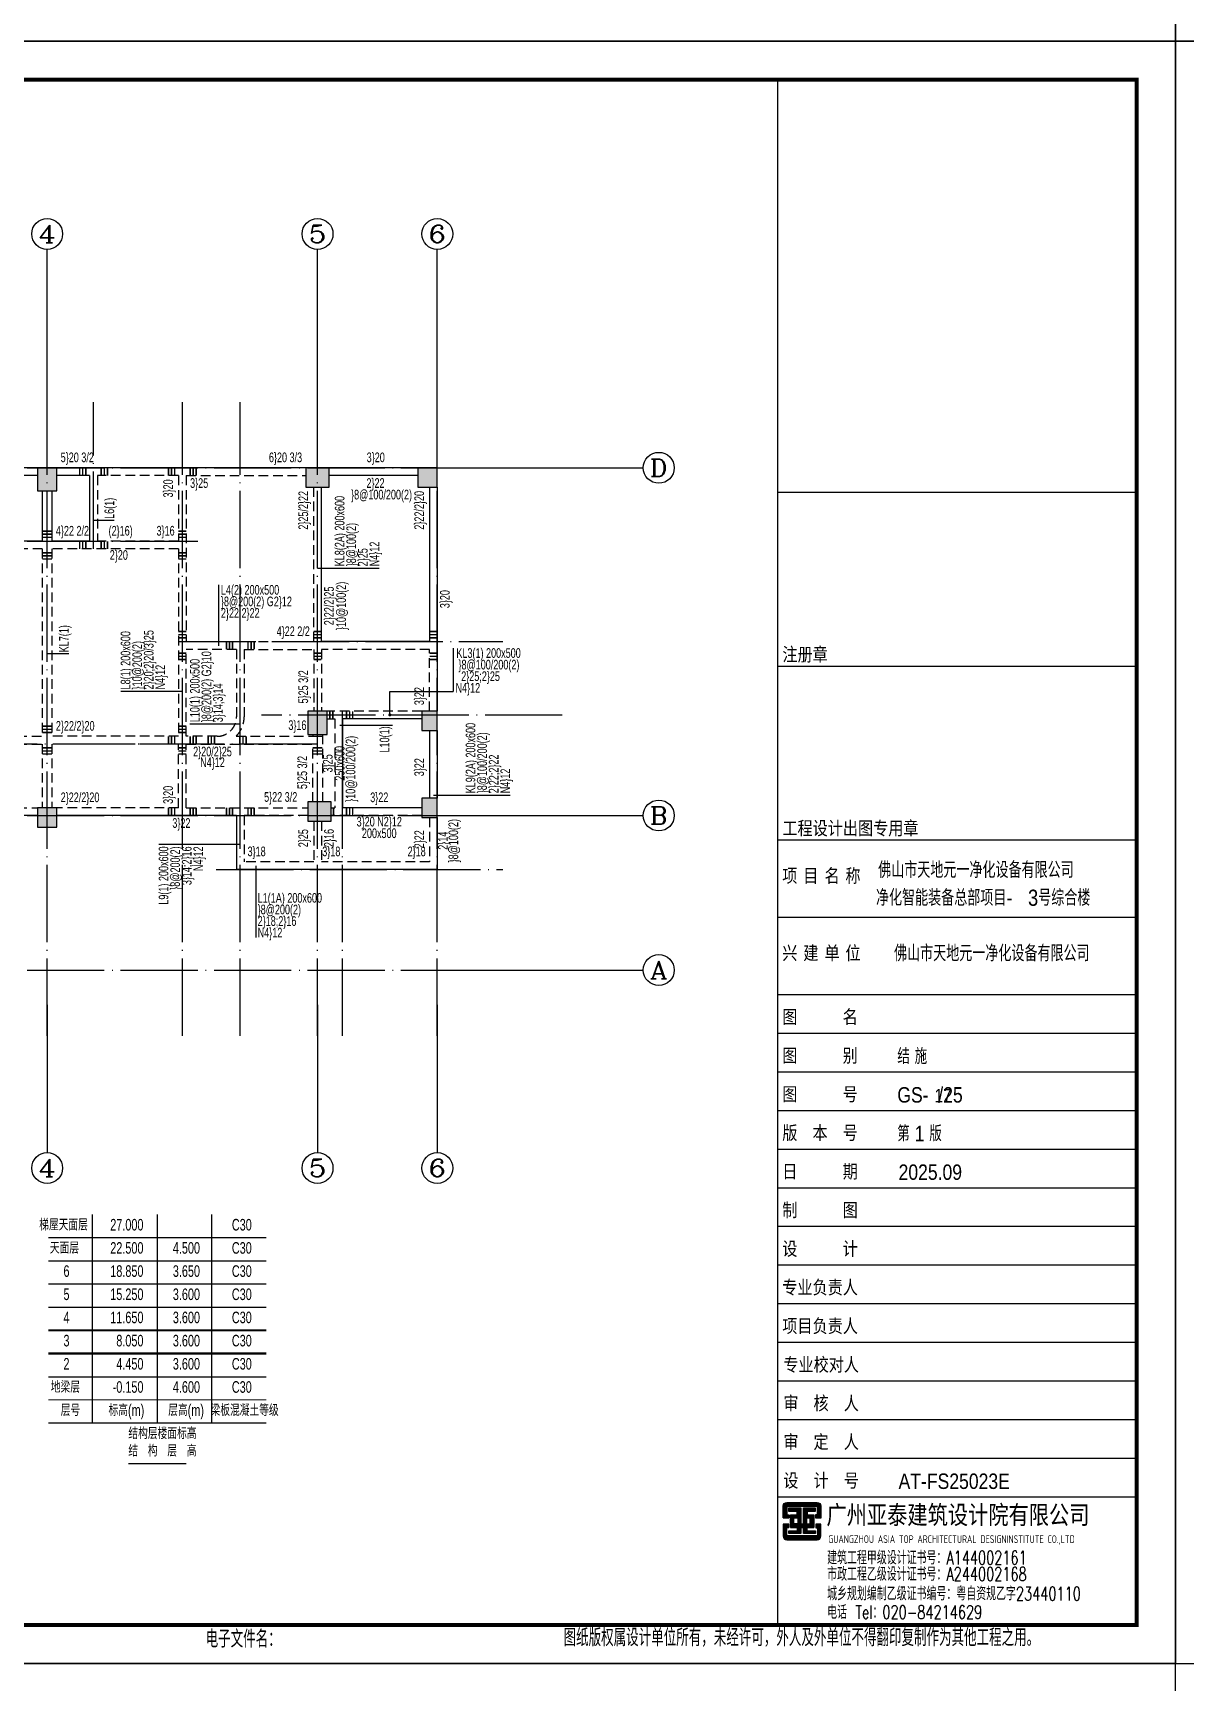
# Model space of a CAD drawing. Extents: x 299218 to 746073, y -331171 to -40619.
# Drawn here: x 627298 to 657123, y -167094 to -124412 of the extents above; entities that cross this region are included whole.
import ezdxf
from ezdxf.enums import TextEntityAlignment as Align

# ---------------------------------------------------------------- set-up
doc = ezdxf.new("R2010")
doc.units = 0
doc.header["$LTSCALE"] = 1000
doc.header["$MEASUREMENT"] = 0
doc.linetypes.add('DASHED', pattern=[0.375, 0.25, -0.125])
doc.linetypes.add('DOTE', pattern=[2.42, 2, -0.2, 0.02, -0.2])
for name, color, linetype in [('13', 4, 'Continuous'), ('14', 2, 'Continuous'), ('_0', 7, 'Continuous'), ('AXIS', 3, 'Continuous'), ('AXIS_TEXT', 7, 'Continuous'), ('DOTE', 1, 'Continuous'), ('PUB_TITLE', 4, 'Continuous'), ('X向主梁密箍', 7, 'Continuous'), ('X向主梁编号', 6, 'Continuous'), ('X向主梁钢筋', 7, 'Continuous'), ('X向主梁集中标注', 7, 'Continuous'), ('X向次梁密箍', 7, 'Continuous'), ('X向次梁编号', 7, 'Continuous'), ('X向次梁钢筋', 7, 'Continuous'), ('X向次梁集中标注', 7, 'Continuous'), ('Y向主梁密箍', 7, 'Continuous'), ('Y向主梁编号', 6, 'Continuous'), ('Y向主梁钢筋', 2, 'Continuous'), ('Y向主梁集中标注', 2, 'Continuous'), ('Y向次梁密箍', 7, 'Continuous'), ('Y向次梁编号', 7, 'Continuous'), ('Y向次梁钢筋', 7, 'Continuous'), ('Y向次梁集中标注', 7, 'Continuous'), ('柱线', 2, 'Continuous'), ('梁实线', 4, 'Continuous'), ('梁楼面标高', 7, 'Continuous'), ('梁虚线', 4, 'DASHED'), ('节点大样钢筋', 6, 'Continuous')]:
    doc.layers.add(name, color=color, linetype=linetype)
doc.styles.add('_HZTXT', font='gs_txt.shx', dxfattribs={"width": 0.8, "bigfont": 'gs_hztxt.shx'})
doc.styles.add('_TCH_AXIS', font='COMPLEX', dxfattribs={"bigfont": 'GBCBIG'})
doc.styles.add('COMPLEX', font='COMPLEX')
doc.styles.add('GS_Rein', font='GS_TXT.shx', dxfattribs={"width": 0.7, "bigfont": 'GS_HZTXT.shx'})
doc.styles.add('HT', font='')
doc.styles.add('HZTXT', font='txt.shx', dxfattribs={"bigfont": 'hztxt.shx'})
doc.styles.add('hztxt0', font='romans.shx', dxfattribs={"bigfont": 'gbcbig0.shx'})
doc.styles.get("Standard").update_dxf_attribs({"font": 'gbenor.shx', "bigfont": 'gbcbig.shx'})
doc.styles.add('宋体', font='')
doc.styles.get('HT').set_extended_font_data('SimHei')
doc.styles.get('宋体').set_extended_font_data('SimSun')

# ---------------------------------------------------------------- blocks, each defined once
blk = doc.blocks.new('2-3层墙柱模板')
at = {"layer": '柱线', "color": 6}
for points in [[(-1108565, -403245), (-1108165, -403245), (-1108165, -402745), (-1108565, -402745)], [(-1105765, -403245), (-1105265, -403245), (-1105265, -402745), (-1105765, -402745)], [(-1102290, -403345), (-1101640, -403345), (-1101640, -402745), (-1102290, -402745)], [(-1095215, -403345), (-1094715, -403345), (-1094715, -402745), (-1095215, -402745)], [(-1088215, -403345), (-1087715, -403345), (-1087715, -402745), (-1088215, -402745)], [(-1081265, -403245), (-1080665, -403245), (-1080665, -402745), (-1081265, -402745)], [(-1078365, -403245), (-1077865, -403245), (-1077865, -402745), (-1078365, -402745)], [(-1105665, -409345), (-1105265, -409345), (-1105265, -408845), (-1105665, -408845)], [(-1081215, -409645), (-1080715, -409645), (-1080715, -409045), (-1081215, -409045)], [(-1078265, -409545), (-1077865, -409545), (-1077865, -409045), (-1078265, -409045)], [(-1081215, -411895), (-1080615, -411895), (-1080615, -411395), (-1081215, -411395)], [(-1078265, -411795), (-1077865, -411795), (-1077865, -411295), (-1078265, -411295)], [(-1105565, -411945), (-1105165, -411945), (-1105165, -411545), (-1105565, -411530)], [(-1102215, -412045), (-1101715, -412045), (-1101715, -411545), (-1102215, -411545)], [(-1095215, -412045), (-1094715, -412045), (-1094715, -411545), (-1095215, -411545)], [(-1088215, -412045), (-1087715, -412045), (-1087715, -411545), (-1088215, -411545)]]:
    blk.add_lwpolyline(points, close=True, dxfattribs=at)
for points in [[(-1108040, -408845), (-1108540, -408845)], [(-1108440, -409345), (-1108466, -409245), (-1108500, -409116), (-1108540, -408845)], [(-1108040, -408845), (-1108040, -409345), (-1108440, -409345)]]:
    blk.add_lwpolyline(points, dxfattribs=at)
blk = doc.blocks.new('标准层1')
at = {"layer": '梁实线'}
for p, q in [((613313, -135666), (610913, -135666)), ((616788, -135666), (613813, -135666)), ((623863, -135666), (617438, -135666)), ((630863, -135666), (624363, -135666)), ((637813, -135666), (631363, -135666)), ((640713, -135666), (638413, -135666)), ((613313, -135866), (610913, -135866)), ((616788, -135866), (616013, -135866)), ((616013, -135866), (616013, -137566)), ((617438, -135866), (618213, -135866)), ((618213, -135866), (618213, -137566)), ((623863, -135866), (623013, -135866)), ((623013, -135866), (623013, -137566)), ((624363, -135866), (625213, -135866)), ((625213, -135866), (625213, -137566)), ((630863, -135866), (630013, -135866)), ((630013, -135866), (630013, -137566)), ((632213, -135866), (631363, -135866)), ((632213, -135866), (632213, -137566)), ((640713, -135866), (638413, -135866)), ((610513, -141360), (610513, -136166)), ((610713, -136166), (610713, -140066)), ((613488, -136166), (613488, -140066)), ((616988, -136266), (616988, -137566)), ((617238, -136266), (617238, -137566)), ((623988, -136266), (623988, -137566)), ((624238, -136266), (624238, -137566)), ((630988, -136266), (630988, -137566)), ((631238, -136266), (631238, -137566)), ((638213, -140166), (638213, -136166)), ((641013, -136166), (641013, -140166)), ((641213, -136166), (641213, -141966)), ((616013, -137566), (616988, -137566)), ((618213, -137566), (617238, -137566)), ((623013, -137566), (623988, -137566)), ((625213, -137566), (624238, -137566)), ((630988, -137566), (630013, -137566)), ((632213, -137566), (631238, -137566)), ((610713, -140066), (613488, -140066)), ((641013, -140166), (638213, -140166)), ((640813, -142166), (638763, -142166)), ((638763, -142166), (638763, -144466)), ((641013, -142466), (641013, -144216)), ((641213, -142466), (641213, -144216)), ((613913, -144666), (616863, -144666)), ((623863, -144666), (617363, -144666)), ((630863, -144666), (624363, -144666)), ((636013, -144666), (631363, -144666)), ((636013, -144666), (636013, -146066)), ((640813, -144466), (638763, -144466)), ((641213, -144716), (641213, -146066)), ((641213, -146066), (636013, -146066))]:
    blk.add_line(p, q, dxfattribs=at)
for centre, radius, start, end in [((613613, -141360), 3100, 180, 187.5269), ((613813, -141366), 3300, 195.8266, 264.7843)]:
    blk.add_arc(centre, radius, start, end, dxfattribs=at)
at = {"layer": '梁虚线'}
for p, q in [((613813, -135866), (615813, -135866)), ((615813, -135866), (615813, -137566)), ((618413, -135866), (620513, -135866)), ((618413, -135866), (618413, -137566)), ((620513, -135866), (620513, -137566)), ((622813, -135866), (620713, -135866)), ((620713, -135866), (620713, -137566)), ((622813, -135866), (622813, -137566)), ((625413, -135866), (627513, -135866)), ((625413, -135866), (625413, -137566)), ((627513, -135866), (627513, -137566)), ((629813, -135866), (627713, -135866)), ((629313, -135866), (627713, -135866)), ((627713, -135866), (627713, -137566)), ((629813, -135866), (629813, -137566)), ((634513, -135866), (632413, -135866)), ((632413, -135866), (632413, -137566)), ((634513, -135866), (634513, -137566)), ((634713, -135866), (634713, -140166)), ((634713, -135866), (637813, -135866)), ((613738, -136166), (613738, -137566)), ((638013, -140166), (638013, -136166)), ((615813, -137566), (613738, -137566)), ((613738, -137766), (616988, -137766)), ((613738, -141766), (613738, -137766)), ((616988, -137766), (616988, -142616)), ((617238, -137766), (620513, -137766)), ((617238, -137766), (617238, -142616)), ((618413, -137566), (620513, -137566)), ((620513, -137766), (620513, -142616)), ((622813, -137566), (620713, -137566)), ((620713, -137766), (623988, -137766)), ((620713, -137766), (620713, -142616)), ((623988, -137766), (623988, -142616)), ((624238, -137766), (627513, -137766)), ((624238, -137766), (624238, -142616)), ((625413, -137566), (627513, -137566)), ((627513, -137766), (627513, -142616)), ((629813, -137566), (627713, -137566)), ((630988, -137766), (627713, -137766)), ((627713, -137766), (627713, -138566)), ((630988, -137766), (630988, -142616)), ((634513, -137766), (631238, -137766)), ((631238, -137766), (631238, -142616)), ((634513, -137566), (632413, -137566)), ((634513, -137766), (634513, -142616)), ((627713, -142616), (627713, -138766)), ((610713, -140266), (610713, -141374)), ((610713, -140266), (613488, -140266)), ((613488, -140266), (613488, -141766)), ((634713, -140166), (638013, -140166)), ((636013, -140366), (634713, -140366)), ((634713, -142616), (634713, -140366)), ((636013, -140366), (636013, -142116)), ((636213, -140366), (638013, -140366)), ((636213, -140366), (636213, -142116)), ((638013, -140366), (638013, -141966)), ((641013, -140366), (638213, -140366)), ((638213, -140366), (638213, -141966)), ((641013, -141966), (641013, -140366)), ((611038, -142066), (613413, -142066)), ((640813, -141966), (638363, -141966)), ((611038, -142266), (613413, -142266)), ((613513, -144451), (613513, -142266)), ((613713, -142616), (613713, -142266)), ((638363, -142166), (638563, -142166)), ((638563, -142166), (638563, -144466)), ((616988, -142616), (613713, -142616)), ((616988, -142816), (613713, -142816)), ((613713, -144458), (613713, -142816)), ((616988, -144466), (616988, -142816)), ((620513, -142616), (617238, -142616)), ((620513, -142816), (617238, -142816)), ((617238, -144466), (617238, -142816)), ((620513, -144466), (620513, -142816)), ((620713, -142616), (623988, -142616)), ((620713, -142816), (623988, -142816)), ((620713, -144466), (620713, -142816)), ((623988, -144466), (623988, -142816)), ((627513, -142616), (624238, -142616)), ((627513, -142816), (624238, -142816)), ((624238, -144466), (624238, -142816)), ((627513, -144466), (627513, -142816)), ((627713, -142616), (630988, -142616)), ((627713, -142816), (630988, -142816)), ((627713, -144466), (627713, -142816)), ((630988, -142816), (630988, -144466)), ((634513, -142616), (631238, -142616)), ((634513, -142816), (631238, -142816)), ((631238, -142816), (631238, -144466)), ((634513, -144466), (634513, -142816)), ((635513, -142616), (634713, -142616)), ((634713, -142816), (637988, -142816)), ((634713, -144466), (634713, -142816)), ((636003, -142616), (637988, -142616)), ((637988, -142566), (637988, -142616)), ((637988, -144316), (637988, -142816)), ((638238, -142566), (638238, -144316)), ((613913, -144466), (616863, -144466)), ((620513, -144466), (617363, -144466)), ((623863, -144466), (620713, -144466)), ((627513, -144466), (624363, -144466)), ((627713, -144466), (630863, -144466)), ((634513, -144466), (631363, -144466)), ((634713, -144466), (637863, -144466)), ((636213, -144666), (636213, -145866)), ((637863, -144666), (636213, -144666)), ((638463, -144466), (638563, -144466)), ((640813, -144666), (638463, -144666)), ((638013, -144816), (638013, -145866)), ((638213, -144816), (638213, -145866)), ((641013, -144716), (641013, -145866)), ((638013, -145866), (636213, -145866)), ((641013, -145866), (638213, -145866))]:
    blk.add_line(p, q, dxfattribs=at)
for centre, radius, start, end in [((613813, -141366), 3100, 180, 187.4137), ((635513, -142116), 500, 270, 0), ((635513, -142116), 700, 314.4153, 0), ((613813, -141366), 3100, 196.8773, 264.4467)]:
    blk.add_arc(centre, radius, start, end, dxfattribs=at)
blk = doc.blocks.new('梁板层高表')
at = {"layer": '梁楼面标高'}
for p, q in [((-1049101, -612643), (-1049101, -607243)), ((-1047421, -612643), (-1047421, -607243)), ((-1046011, -612643), (-1046011, -607243)), ((-1050241, -607843), (-1044601, -607843)), ((-1050241, -608443), (-1044601, -608443)), ((-1050241, -609043), (-1044601, -609043)), ((-1050241, -609643), (-1044601, -609643)), ((-1050241, -610243), (-1044601, -610243)), ((-1050241, -610843), (-1044601, -610843)), ((-1050241, -611443), (-1044601, -611443))]:
    blk.add_line(p, q, dxfattribs=at)
at = {"layer": '梁楼面标高', "const_width": 30}
for points in [[(-1050241, -612043), (-1044601, -612043)], [(-1050241, -612643), (-1044601, -612643)], [(-1048171, -613693), (-1046671, -613693)]]:
    blk.add_lwpolyline(points, dxfattribs=at)
at = {"layer": '梁楼面标高', "style": 'GS_Rein', "width": 0.7}
for s, p in [('梯屋天面层', (-1049219, -607749)), ('27.000', (-1047781, -607749)), ('C30', (-1044977, -607749)), ('天面层', (-1049448, -608349)), ('22.500', (-1047781, -608349)), ('4.500', (-1046317, -608349)), ('C30', (-1044977, -608349)), ('6', (-1049695, -608949)), ('18.850', (-1047781, -608949)), ('3.650', (-1046317, -608949)), ('C30', (-1044977, -608949)), ('5', (-1049695, -609549)), ('15.250', (-1047781, -609549)), ('3.600', (-1046317, -609549)), ('C30', (-1044977, -609549)), ('4', (-1049695, -610149)), ('11.650', (-1047781, -610149)), ('3.600', (-1046317, -610149)), ('C30', (-1044977, -610149)), ('3', (-1049695, -610749)), ('8.050', (-1047781, -610749)), ('3.600', (-1046317, -610749)), ('C30', (-1044977, -610749)), ('2', (-1049695, -611349)), ('4.450', (-1047781, -611349)), ('3.600', (-1046317, -611349)), ('C30', (-1044977, -611349)), ('地梁层', (-1049424, -611949)), ('-0.150', (-1047781, -611949)), ('4.600', (-1046317, -611949)), ('C30', (-1044977, -611949))]:
    blk.add_text(s, height=300, dxfattribs=at).set_placement(p, align=Align.BOTTOM_RIGHT)
for s, p in [('层号', (-1049671, -612549)), (' 标高(m)', (-1048261, -612549)), (' 层高(m)', (-1046716, -612549)), (' 梁板混凝土等级', (-1045201, -612549))]:
    blk.add_text(s, height=300, dxfattribs=at).set_placement(p, align=Align.BOTTOM_CENTER)
for s, p in [('结构层楼面标高', (-1048171, -613149)), ('结\u3000构\u3000层\u3000高', (-1048171, -613599))]:
    blk.add_text(s, height=300, dxfattribs=at).set_placement(p, align=Align.BOTTOM_LEFT)
blk = doc.blocks.new('_AXISO')
blk.add_circle((0, 0), 0.5)
at = {"layer": 'AXIS_TEXT', "style": 'COMPLEX', "width": 1.041667}
blk.add_attdef('A', text='', height=0.56, dxfattribs=at).set_placement((-0.25, -0.28), (0.25, -0.28), align=Align.FIT)
blk = doc.blocks.new('zw-05')
at = {"layer": 'AXIS'}
for p, q in [((610513, -134766), (610513, -130013)), ((617113, -134766), (617113, -130013)), ((624113, -134766), (624113, -130013)), ((631113, -134766), (631113, -130013)), ((638113, -134766), (638113, -130013)), ((641213, -134766), (641213, -130013)), ((609613, -135666), (605788, -135666)), ((642113, -135666), (646547, -135666)), ((609613, -144666), (605788, -144666)), ((642113, -144666), (646547, -144666)), ((609613, -148666), (605788, -148666)), ((642113, -148666), (646547, -148666)), ((610513, -149566), (610513, -153391)), ((617113, -149566), (617113, -153391)), ((624113, -149566), (624113, -153391)), ((631113, -149566), (631113, -153391)), ((638113, -149566), (638113, -153391)), ((641213, -149566), (641213, -153391))]:
    blk.add_line(p, q, dxfattribs=at)
at = {"layer": 'DOTE', "linetype": 'DOTE'}
for p, q in [((610513, -150366), (610513, -133966)), ((613613, -145206), (613613, -133966)), ((615913, -137766), (615913, -133966)), ((617113, -150366), (617113, -133966)), ((618313, -137766), (618313, -133966)), ((620613, -150366), (620613, -133966)), ((622913, -137766), (622913, -133966)), ((624113, -150366), (624113, -133966)), ((625313, -137766), (625313, -133966)), ((627613, -150366), (627613, -133966)), ((629913, -137766), (629913, -133966)), ((631113, -150366), (631113, -133966)), ((632313, -137766), (632313, -133966)), ((634613, -150366), (634613, -133966)), ((636113, -150366), (636113, -133966)), ((638113, -150366), (638113, -133966)), ((641213, -150366), (641213, -133966)), ((608813, -135666), (642913, -135666)), ((608813, -137566), (635091, -137566)), ((608813, -140066), (613738, -140066)), ((634513, -140166), (642913, -140166)), ((644449, -142066), (636662, -142066)), ((638763, -150366), (638763, -141966)), ((615811, -142166), (608024, -142166)), ((638113, -142816), (608813, -142816)), ((608813, -144666), (642913, -144666)), ((635490, -146066), (642913, -146066)), ((608813, -148666), (642913, -148666))]:
    blk.add_line(p, q, dxfattribs=at)
at = {"layer": 'AXIS'}
ref = blk.add_blockref('_AXISO', (610513, -129613), dxfattribs=dict(at, xscale=800, yscale=800, zscale=800))
ref.add_attrib('A', '1', dxfattribs={"layer": 'AXIS_TEXT', "height": 453, "style": '_TCH_AXIS', "width": 2.333333}).set_placement((610287, -129839), (610740, -129839), align=Align.FIT)
ref = blk.add_blockref('_AXISO', (617113, -129613), dxfattribs=dict(at, xscale=800, yscale=800, zscale=800))
ref.add_attrib('A', '2', dxfattribs={"layer": 'AXIS_TEXT', "height": 453, "style": '_TCH_AXIS', "width": 1.5}).set_placement((616887, -129839), (617340, -129839), align=Align.FIT)
ref = blk.add_blockref('_AXISO', (624113, -129613), dxfattribs=dict(at, xscale=800, yscale=800, zscale=800))
ref.add_attrib('A', '3', dxfattribs={"layer": 'AXIS_TEXT', "height": 453, "style": '_TCH_AXIS', "width": 1.5}).set_placement((623887, -129839), (624340, -129839), align=Align.FIT)
ref = blk.add_blockref('_AXISO', (631113, -129613), dxfattribs=dict(at, xscale=800, yscale=800, zscale=800))
ref.add_attrib('A', '4', dxfattribs={"layer": 'AXIS_TEXT', "height": 453, "style": '_TCH_AXIS', "width": 1.3125}).set_placement((630887, -129839), (631340, -129839), align=Align.FIT)
ref = blk.add_blockref('_AXISO', (638113, -129613), dxfattribs=dict(at, xscale=800, yscale=800, zscale=800))
ref.add_attrib('A', '5', dxfattribs={"layer": 'AXIS_TEXT', "height": 453, "style": '_TCH_AXIS', "width": 1.5}).set_placement((637887, -129839), (638340, -129839), align=Align.FIT)
ref = blk.add_blockref('_AXISO', (641213, -129613), dxfattribs=dict(at, xscale=800, yscale=800, zscale=800))
ref.add_attrib('A', '6', dxfattribs={"layer": 'AXIS_TEXT', "height": 453, "style": '_TCH_AXIS', "width": 1.5}).set_placement((640987, -129839), (641440, -129839), align=Align.FIT)
ref = blk.add_blockref('_AXISO', (605388, -135666), dxfattribs=dict(at, xscale=800, yscale=800, zscale=800))
ref.add_attrib('A', 'D', dxfattribs={"layer": 'AXIS_TEXT', "height": 453, "style": '_TCH_AXIS', "width": 1.235294}).set_placement((605162, -135892), (605615, -135892), align=Align.FIT)
ref = blk.add_blockref('_AXISO', (646947, -135666), dxfattribs=dict(at, xscale=800, yscale=800, zscale=800))
ref.add_attrib('A', 'D', dxfattribs={"layer": 'AXIS_TEXT', "height": 453, "style": '_TCH_AXIS', "width": 1.235294}).set_placement((646720, -135892), (647173, -135892), align=Align.FIT)
ref = blk.add_blockref('_AXISO', (605388, -144666), dxfattribs=dict(at, xscale=800, yscale=800, zscale=800))
ref.add_attrib('A', 'B', dxfattribs={"layer": 'AXIS_TEXT', "height": 453, "style": '_TCH_AXIS', "width": 1.235294}).set_placement((605162, -144892), (605615, -144892), align=Align.FIT)
ref = blk.add_blockref('_AXISO', (646947, -144666), dxfattribs=dict(at, xscale=800, yscale=800, zscale=800))
ref.add_attrib('A', 'B', dxfattribs={"layer": 'AXIS_TEXT', "height": 453, "style": '_TCH_AXIS', "width": 1.235294}).set_placement((646720, -144892), (647173, -144892), align=Align.FIT)
ref = blk.add_blockref('_AXISO', (605388, -148666), dxfattribs=dict(at, xscale=800, yscale=800, zscale=800))
ref.add_attrib('A', 'A', dxfattribs={"layer": 'AXIS_TEXT', "height": 453, "style": '_TCH_AXIS', "width": 1.166667}).set_placement((605162, -148892), (605615, -148892), align=Align.FIT)
ref = blk.add_blockref('_AXISO', (646947, -148666), dxfattribs=dict(at, xscale=800, yscale=800, zscale=800))
ref.add_attrib('A', 'A', dxfattribs={"layer": 'AXIS_TEXT', "height": 453, "style": '_TCH_AXIS', "width": 1.166667}).set_placement((646720, -148892), (647173, -148892), align=Align.FIT)
ref = blk.add_blockref('_AXISO', (610513, -153791), dxfattribs=dict(at, xscale=800, yscale=800, zscale=800))
ref.add_attrib('A', '1', dxfattribs={"layer": 'AXIS_TEXT', "height": 453, "style": '_TCH_AXIS', "width": 2.333333}).set_placement((610287, -154017), (610740, -154017), align=Align.FIT)
ref = blk.add_blockref('_AXISO', (617113, -153791), dxfattribs=dict(at, xscale=800, yscale=800, zscale=800))
ref.add_attrib('A', '2', dxfattribs={"layer": 'AXIS_TEXT', "height": 453, "style": '_TCH_AXIS', "width": 1.5}).set_placement((616887, -154017), (617340, -154017), align=Align.FIT)
ref = blk.add_blockref('_AXISO', (624113, -153791), dxfattribs=dict(at, xscale=800, yscale=800, zscale=800))
ref.add_attrib('A', '3', dxfattribs={"layer": 'AXIS_TEXT', "height": 453, "style": '_TCH_AXIS', "width": 1.5}).set_placement((623887, -154017), (624340, -154017), align=Align.FIT)
ref = blk.add_blockref('_AXISO', (631113, -153791), dxfattribs=dict(at, xscale=800, yscale=800, zscale=800))
ref.add_attrib('A', '4', dxfattribs={"layer": 'AXIS_TEXT', "height": 453, "style": '_TCH_AXIS', "width": 1.3125}).set_placement((630887, -154017), (631340, -154017), align=Align.FIT)
ref = blk.add_blockref('_AXISO', (638113, -153791), dxfattribs=dict(at, xscale=800, yscale=800, zscale=800))
ref.add_attrib('A', '5', dxfattribs={"layer": 'AXIS_TEXT', "height": 453, "style": '_TCH_AXIS', "width": 1.5}).set_placement((637887, -154017), (638340, -154017), align=Align.FIT)
ref = blk.add_blockref('_AXISO', (641213, -153791), dxfattribs=dict(at, xscale=800, yscale=800, zscale=800))
ref.add_attrib('A', '6', dxfattribs={"layer": 'AXIS_TEXT', "height": 453, "style": '_TCH_AXIS', "width": 1.5}).set_placement((640987, -154017), (641440, -154017), align=Align.FIT)
blk = doc.blocks.new('ZZ3')
at = {"layer": '节点大样钢筋'}
h = blk.add_hatch(color=251, dxfattribs=at)
h.paths.add_polyline_path([(779050, -142466), (779450, -142466), (779450, -141966), (779050, -141966)])
h.paths.add_polyline_path([(779050, -144716), (779450, -144716), (779450, -144216), (779050, -144216)])
h.paths.add_polyline_path([(776100, -144816), (776700, -144816), (776700, -144316), (776100, -144316)])
h.paths.add_polyline_path([(776100, -142566), (776600, -142566), (776600, -141966), (776100, -141966)])
h.paths.add_polyline_path([(769100, -144966), (769600, -144966), (769600, -144466), (769100, -144466)])
h.paths.add_polyline_path([(762100, -144966), (762600, -144966), (762600, -144466), (762100, -144466)])
h.paths.add_polyline_path([(755100, -144966), (755600, -144966), (755600, -144466), (755100, -144466)])
h.paths.add_polyline_path([(751650, -142266), (752050, -142266), (752050, -141766), (751650, -141766)])
h.paths.add_polyline_path([(778950, -136166), (779450, -136166), (779450, -135666), (778950, -135666)])
h.paths.add_polyline_path([(776050, -136166), (776650, -136166), (776650, -135666), (776050, -135666)])
h.paths.add_polyline_path([(769100, -136266), (769600, -136266), (769600, -135666), (769100, -135666)])
h.paths.add_polyline_path([(762100, -136266), (762600, -136266), (762600, -135666), (762100, -135666)])
h.paths.add_polyline_path([(755025, -136266), (755675, -136266), (755675, -135666), (755025, -135666)])
h.paths.add_polyline_path([(751550, -136166), (752050, -136166), (752050, -135666), (751550, -135666)])
h.paths.add_polyline_path([(748750, -136166), (749150, -136166), (749150, -135666), (748750, -135666)])
h.paths.add_polyline_path([(751750, -144866), (752150, -144866), (752150, -144466), (751750, -144451)])
h.paths.add_polyline_path([(748875, -142266), (748849, -142166), (748815, -142037), (748775, -141766), (749275, -141766), (749275, -142266)])
at = {"layer": '柱线', "color": 6}
for points in [[(748750, -136166), (749150, -136166), (749150, -135666), (748750, -135666)], [(751550, -136166), (752050, -136166), (752050, -135666), (751550, -135666)], [(755025, -136266), (755675, -136266), (755675, -135666), (755025, -135666)], [(762100, -136266), (762600, -136266), (762600, -135666), (762100, -135666)], [(769100, -136266), (769600, -136266), (769600, -135666), (769100, -135666)], [(776050, -136166), (776650, -136166), (776650, -135666), (776050, -135666)], [(778950, -136166), (779450, -136166), (779450, -135666), (778950, -135666)], [(751650, -142266), (752050, -142266), (752050, -141766), (751650, -141766)], [(776100, -142566), (776600, -142566), (776600, -141966), (776100, -141966)], [(779050, -142466), (779450, -142466), (779450, -141966), (779050, -141966)], [(779050, -144716), (779450, -144716), (779450, -144216), (779050, -144216)], [(751750, -144866), (752150, -144866), (752150, -144466), (751750, -144451)], [(755100, -144966), (755600, -144966), (755600, -144466), (755100, -144466)], [(762100, -144966), (762600, -144966), (762600, -144466), (762100, -144466)], [(769100, -144966), (769600, -144966), (769600, -144466), (769100, -144466)], [(776100, -144816), (776700, -144816), (776700, -144316), (776100, -144316)]]:
    blk.add_lwpolyline(points, close=True, dxfattribs=at)
for points in [[(749275, -141766), (748775, -141766)], [(748875, -142266), (748849, -142166), (748815, -142037), (748775, -141766)], [(749275, -141766), (749275, -142266), (748875, -142266)]]:
    blk.add_lwpolyline(points, dxfattribs=at)
blk = doc.blocks.new('弘吉车间2')
at = {"layer": '14'}
h = blk.add_hatch(dxfattribs=at)
h.set_pattern_fill('ANSI31', color=256, scale=100, angle=135, style=0)
h.set_pattern_definition([(180, (-226475.39, -78017.824), (-3e-15, -12.5), [])])
edge = h.paths.add_edge_path()
edge.add_line((-9011, 2855), (-9011, 2773))
edge.add_line((-9011, 2773), (-9152, 2773))
edge.add_line((-9152, 2773), (-9152, 3084))
edge.add_arc((-9062, 3084), 90, 90, 180, ccw=False)
edge.add_line((-9062, 3174), (-8271, 3174))
edge.add_arc((-8271, 3084), 90, 0, 90, ccw=False)
edge.add_line((-8181, 3084), (-8181, 2768))
edge.add_line((-8181, 2768), (-8311, 2768))
edge.add_line((-8311, 2768), (-8311, 2862))
edge.add_line((-8311, 2862), (-8282, 2862))
edge.add_line((-8282, 2862), (-8268, 2862))
edge.add_line((-8268, 2862), (-8268, 3074))
edge.add_line((-8268, 3074), (-9055, 3074))
edge.add_line((-9055, 3074), (-9055, 2855))
edge.add_line((-9055, 2855), (-9011, 2855))
h.paths.add_polyline_path([(-8629, 2622), (-8629, 3030), (-8321, 3030), (-8321, 2942), (-8535, 2942), (-8535, 2855), (-8362, 2855), (-8362, 2525), (-8542, 2525), (-8542, 2442), (-8320, 2442), (-8320, 2365), (-8628, 2365), (-8628, 2526), (-8697, 2526), (-8697, 2365), (-9006, 2365), (-9006, 2442), (-8784, 2442), (-8784, 2525), (-8963, 2525), (-8963, 2855), (-8790, 2855), (-8790, 2942), (-9004, 2942), (-9004, 3030), (-8697, 3030), (-8697, 2622)])
h.paths.add_polyline_path([(-8874, 2772), (-8776, 2772), (-8776, 2616), (-8874, 2616)], flags=16)
h.paths.add_polyline_path([(-8452, 2772), (-8549, 2772), (-8549, 2616), (-8452, 2616)], flags=16)
edge = h.paths.add_edge_path()
edge.add_line((-9011, 2525), (-9011, 2607))
edge.add_line((-9011, 2607), (-9152, 2607))
edge.add_line((-9152, 2607), (-9152, 2296))
edge.add_arc((-9062, 2296), 90, 180, 270)
edge.add_line((-9062, 2206), (-8271, 2206))
edge.add_arc((-8271, 2296), 90, 270, 360)
edge.add_line((-8181, 2296), (-8181, 2612))
edge.add_line((-8181, 2612), (-8311, 2612))
edge.add_line((-8311, 2612), (-8311, 2518))
edge.add_line((-8311, 2518), (-8282, 2518))
edge.add_line((-8282, 2518), (-8268, 2518))
edge.add_line((-8268, 2518), (-8268, 2306))
edge.add_line((-8268, 2306), (-9055, 2306))
edge.add_line((-9055, 2306), (-9055, 2525))
edge.add_line((-9055, 2525), (-9011, 2525))
for p, q in [((-9300, 29320), (-9300, 0)), ((-9300, 29320), (0, 29320)), ((-9300, 24820), (0, 24820)), ((-9300, 20320), (0, 20320)), ((-9300, 18320), (0, 18320)), ((-9300, 16320), (0, 16320)), ((-9300, 15320), (0, 15320)), ((-9300, 14320), (0, 14320)), ((-9300, 13320), (0, 13320)), ((-9300, 12320), (0, 12320)), ((-9300, 11320), (0, 11320)), ((-9300, 10320), (0, 10320)), ((-9300, 9320), (0, 9320)), ((-9300, 8320), (0, 8320)), ((-9300, 7320), (0, 7320)), ((-9300, 6320), (0, 6320)), ((-9300, 5320), (0, 5320)), ((-9300, 4320), (0, 4320)), ((-9300, 3320), (0, 3320)), ((-9300, 3320), (0, 3320))]:
    blk.add_line(p, q, dxfattribs=at)
for points in [[(-9300, 0), (0, 0), (0, 40000), (-9300, 40000)], [(-8874, 2772), (-8776, 2772), (-8776, 2616), (-8874, 2616)], [(-8452, 2772), (-8549, 2772), (-8549, 2616), (-8452, 2616)]]:
    blk.add_lwpolyline(points, close=True, dxfattribs=at)
for points in [[(-9011, 2855), (-9011, 2773), (-9152, 2773), (-9152, 3084, -0.414214), (-9062, 3174), (-8271, 3174, -0.414214), (-8181, 3084), (-8181, 2768), (-8311, 2768), (-8311, 2862), (-8282, 2862), (-8268, 2862), (-8268, 3074), (-9055, 3074), (-9055, 2855)], [(-9011, 2525), (-9011, 2607), (-9152, 2607), (-9152, 2296, 0.414214), (-9062, 2206), (-8271, 2206, 0.414214), (-8181, 2296), (-8181, 2612), (-8311, 2612), (-8311, 2518), (-8282, 2518), (-8268, 2518), (-8268, 2306), (-9055, 2306), (-9055, 2525)]]:
    blk.add_lwpolyline(points, format="xyb", close=True, dxfattribs=at)
blk.add_lwpolyline([(-8629, 2622), (-8629, 2622), (-8629, 3030), (-8321, 3030), (-8321, 2942), (-8535, 2942), (-8535, 2855), (-8362, 2855), (-8362, 2525), (-8542, 2525), (-8542, 2442), (-8320, 2442), (-8320, 2365), (-8628, 2365), (-8628, 2526), (-8697, 2526), (-8697, 2365), (-9006, 2365), (-9006, 2442), (-8784, 2442), (-8784, 2525), (-8963, 2525), (-8963, 2855), (-8790, 2855), (-8790, 2942), (-9004, 2942), (-9004, 3030), (-8697, 3030), (-8697, 2622), (-8629, 2622)], dxfattribs=at)
at = {"layer": '13', "color": 7, "style": '_HZTXT', "width": 0.85}
for s, height, p in [('佛山市天地元一净化设备有限公司', 417.91, (-6694, 19336)), ('净化智能装备总部项目-', 417.91, (-6750, 18616)), ('3号综合楼', 417.9, (-2815, 18616)), ('佛山市天地元一净化设备有限公司', 417.91, (-6282, 17179)), ('结 施', 400, (-6198, 14522)), ('GS-  /25', 400, (-6198, 13522)), ('第 1 版', 400, (-6198, 12522)), ('2025.09', 400, (-6166, 11522)), ('AT-FS25023E', 400, (-6166, 3522))]:
    blk.add_text(s, height=height, dxfattribs=at).set_placement(p)
at = {"layer": '13', "style": 'HZTXT', "width": 0.7}
for s, p in [('建筑工程甲级设计证书号：A144002161', (-8015, 1568)), ('市政工程乙级设计证书号：A244002168', (-8015, 1144)), ('城乡规划编制乙级证书编号：粤自资规乙字23440110', (-8015, 639)), ('电话 Tel：020-84214629', (-8015, 159))]:
    blk.add_text(s, height=350, rotation=359.9997, dxfattribs=at).set_placement(p)
at = {"layer": '14'}
for s, height, style, width, p in [('注册章', 350, '宋体', 0.82, (-9173, 24949)), ('工程设计出图专用章', 350, '宋体', 0.82, (-9173, 20449)), ('项', 350, '宋体', 0.82, (-9176, 19220)), ('目', 350, '宋体', 0.82, (-8632, 19220)), ('名', 350, '宋体', 0.82, (-8081, 19220)), ('称', 350, '宋体', 0.82, (-7542, 19220)), ('兴', 350, '宋体', 0.82, (-9176, 17220)), ('建', 350, '宋体', 0.82, (-8632, 17220)), ('单', 350, '宋体', 0.82, (-8081, 17220)), ('位', 350, '宋体', 0.82, (-7542, 17220)), ('图      名', 350, '宋体', 0.82, (-9176, 15566)), ('图      别', 350, '宋体', 0.82, (-9176, 14566)), ('图      号', 350, '宋体', 0.82, (-9176, 13566)), ('版  本  号', 350, '宋体', 0.82, (-9176, 12566)), ('日      期', 350, '宋体', 0.82, (-9176, 11566)), ('制      图', 350, '宋体', 0.82, (-9176, 10566)), ('设      计', 350, '宋体', 0.82, (-9176, 9566)), ('专业负责人', 350, '宋体', 0.82, (-9176, 8566)), ('项目负责人', 350, '宋体', 0.82, (-9176, 7566)), ('专业校对人', 350, '宋体', 0.82, (-9149, 6566, -24845)), ('审  核  人', 350, '宋体', 0.82, (-9149, 5566, -24845)), ('审  定  人', 350, '宋体', 0.82, (-9149, 4566, -24845)), ('设  计  号', 350, '宋体', 0.82, (-9149, 3566, -24845)), ('广州亚泰建筑设计院有限公司', 480, 'HT', 0.8, (-8033, 2612))]:
    blk.add_text(s, height=height, dxfattribs=dict(at, style=style, width=width)).set_placement(p)
at = {"layer": '14', "width": 0.8}
blk.add_text('GUANGZHOU ASIA TOP ARCHITECTURAL DESIGNINSTITUTE CO.,LTD', height=198, rotation=359.9997, dxfattribs=at).set_placement((-7987, 2124, -24845))
at = {"layer": '14', "style": 'hztxt0'}
for s, p in [('电子文件名：', (-24105, -584)), ('图纸版权属设计单位所有，未经许可，外人及外单位不得翻印复制作为其他工程之用。', (-14838, -548))]:
    blk.add_text(s, height=450, rotation=359.9997, dxfattribs=at).set_placement(p)

msp = doc.modelspace()

# ---------------------------------------------------------------- linework, layer by layer
at = {"layer": 'PUB_TITLE'}
for points in [[(597473, -124619.4), (656873, -124619.4), (656873, -82619.4), (597473, -82619.4)], [(656873, -124619.4), (716273, -124619.4), (716273, -82619.4), (656873, -82619.4)], [(597473, -166619.4), (656873, -166619.4), (656873, -124619.4), (597473, -124619.4)], [(656873, -166619.4), (716273, -166619.4), (716273, -124619.4), (656873, -124619.4)], [(597473, -208619.4), (656873, -208619.4), (656873, -166619.4), (597473, -166619.4)]]:
    msp.add_lwpolyline(points, close=True, dxfattribs=at)
at = {"layer": 'PUB_TITLE', "const_width": 100}
msp.add_lwpolyline([(599973, -165619.4), (655873, -165619.4), (655873, -125619.4), (599973, -125619.4)], close=True, dxfattribs=at)
at = {"layer": 'X向主梁密箍', "color": 1, "const_width": 40}
for points in [[(628505.8, -135865.6), (628505.8, -135665.6)], [(628585.8, -135865.6), (628585.8, -135665.6)], [(628665.8, -135865.6), (628665.8, -135665.6)], [(629065.8, -135865.6), (629065.8, -135665.6)], [(629145.8, -135865.6), (629145.8, -135665.6)], [(629225.8, -135865.6), (629225.8, -135665.6)], [(630805.8, -135865.6), (630805.8, -135665.6)], [(630885.8, -135865.6), (630885.8, -135665.6)], [(630965.8, -135865.6), (630965.8, -135665.6)], [(631365.8, -135865.6), (631365.8, -135665.6)], [(631445.8, -135865.6), (631445.8, -135665.6)], [(631525.8, -135865.6), (631525.8, -135665.6)], [(634983.2, -142165.6), (634983.2, -141965.6)], [(635063.2, -142165.6), (635063.2, -141965.6)], [(635415.8, -142165.6), (635415.8, -141965.6)], [(635495.8, -142165.6), (635495.8, -141965.6)], [(635575.8, -142165.6), (635575.8, -141965.6)], [(630805.8, -144665.6), (630805.8, -144465.6)], [(630885.8, -144665.6), (630885.8, -144465.6)], [(630965.8, -144665.6), (630965.8, -144465.6)], [(631365.8, -144665.6), (631365.8, -144465.6)], [(631445.8, -144665.6), (631445.8, -144465.6)], [(631525.8, -144665.6), (631525.8, -144465.6)], [(632305.8, -144665.6), (632305.8, -144465.6)], [(632385.8, -144665.6), (632385.8, -144465.6)], [(632465.8, -144665.6), (632465.8, -144465.6)], [(632865.8, -144665.6), (632865.8, -144465.6)], [(632945.8, -144665.6), (632945.8, -144465.6)], [(633025.8, -144665.6), (633025.8, -144465.6)], [(635076.8, -144665.6), (635076.8, -144465.6)], [(635415.8, -144665.6), (635415.8, -144465.6)], [(635495.8, -144665.6), (635495.8, -144465.6)], [(635575.8, -144665.6), (635575.8, -144465.6)]]:
    msp.add_lwpolyline(points, dxfattribs=at)
at = {"layer": 'X向主梁集中标注', "color": 151}
for p, q in [((638179.3, -140335.7), (638179.3, -141453.6)), ((636537.6, -142062.9), (636537.6, -141453.6)), ((636537.6, -141453.6), (638179.3, -141453.6))]:
    msp.add_line(p, q, dxfattribs=at)
at = {"layer": 'X向主梁集中标注', "color": 151, "const_width": 40}
msp.add_lwpolyline([(636557.6, -142062.9, 1), (636517.6, -142062.9, 1)], format="xyb", close=True, dxfattribs=at)
at = {"layer": 'X向次梁密箍', "color": 1, "const_width": 40}
for points in [[(628505.8, -137765.6), (628505.8, -137565.6)], [(628585.8, -137765.6), (628585.8, -137565.6)], [(628665.8, -137765.6), (628665.8, -137565.6)], [(629065.8, -137765.6), (629065.8, -137565.6)], [(629145.8, -137765.6), (629145.8, -137565.6)], [(629225.8, -137765.6), (629225.8, -137565.6)], [(632305.8, -140365.6), (632305.8, -140165.6)], [(632385.8, -140365.6), (632385.8, -140165.6)], [(632465.8, -140365.6), (632465.8, -140165.6)], [(632865.8, -140365.6), (632865.8, -140165.6)], [(632945.8, -140365.6), (632945.8, -140165.6)], [(633025.8, -140365.6), (633025.8, -140165.6)], [(630805.8, -142815.6), (630805.8, -142615.6)], [(630885.8, -142815.6), (630885.8, -142615.6)], [(630965.8, -142815.6), (630965.8, -142615.6)], [(631365.8, -142815.6), (631365.8, -142615.6)], [(631445.8, -142815.6), (631445.8, -142615.6)], [(631525.8, -142815.6), (631525.8, -142615.6)], [(631835.7, -142815.6), (631835.7, -142615.6)], [(631915.7, -142815.6), (631915.7, -142615.6)], [(631995.7, -142815.6), (631995.7, -142615.6)], [(632655.7, -142815.6), (632655.7, -142615.6)], [(632735.7, -142815.6), (632735.7, -142615.6)], [(632815.7, -142815.6), (632815.7, -142615.6)]]:
    msp.add_lwpolyline(points, dxfattribs=at)
at = {"layer": 'X向次梁集中标注', "color": 151}
for p, q in [((632113.8, -140272.4), (632113.8, -138699.5)), ((633065.8, -145965.6), (633065.8, -147823.1))]:
    msp.add_line(p, q, dxfattribs=at)
at = {"layer": 'Y向主梁密箍', "color": 1, "const_width": 40}
for points in [[(627790.8, -137305.6), (627540.8, -137305.6)], [(627790.8, -137385.6), (627540.8, -137385.6)], [(627790.8, -137465.6), (627540.8, -137465.6)], [(627790.8, -137865.6), (627540.8, -137865.6)], [(627790.8, -137945.6), (627540.8, -137945.6)], [(627790.8, -138025.6), (627540.8, -138025.6)], [(634765.8, -139905.6), (634565.8, -139905.6)], [(634765.8, -139985.6), (634565.8, -139985.6)], [(637765.8, -139905.6), (637565.8, -139905.6)], [(637765.8, -139985.6), (637565.8, -139985.6)], [(634765.8, -140065.6), (634565.8, -140065.6)], [(637765.8, -140065.6), (637565.8, -140065.6)], [(634765.8, -140465.6), (634565.8, -140465.6)], [(634765.8, -140545.6), (634565.8, -140545.6)], [(634765.8, -140625.6), (634565.8, -140625.6)], [(637765.8, -140465.6), (637565.8, -140465.6)], [(637765.8, -140545.6), (637565.8, -140545.6)], [(637765.8, -140625.6), (637565.8, -140625.6)], [(627790.8, -142355.6), (627540.8, -142355.6)], [(627790.8, -142435.6), (627540.8, -142435.6)], [(627790.8, -142515.6), (627540.8, -142515.6)], [(627790.8, -142915.6), (627540.8, -142915.6)], [(627790.8, -142995.6), (627540.8, -142995.6)], [(634790.8, -142615.6), (634540.8, -142615.6)], [(634790.8, -142915.6), (634540.8, -142915.6)], [(634790.8, -142995.6), (634540.8, -142995.6)], [(627790.8, -143075.6), (627540.8, -143075.6)], [(634790.8, -143075.6), (634540.8, -143075.6)]]:
    msp.add_lwpolyline(points, dxfattribs=at)
at = {"layer": 'Y向主梁编号', "color": 151}
msp.add_line((627665.8, -140473.1), (628225.8, -140473.1), dxfattribs=at)
at = {"layer": 'Y向主梁集中标注', "color": 151}
for p, q in [((634665.8, -138265.6), (636262.3, -138265.6)), ((637665.8, -144140.6), (639650.8, -144140.6))]:
    msp.add_line(p, q, dxfattribs=at)
at = {"layer": 'Y向次梁密箍', "color": 1, "const_width": 40}
for points in [[(631265.8, -137305.6), (631065.8, -137305.6)], [(631265.8, -137385.6), (631065.8, -137385.6)], [(631265.8, -137465.6), (631065.8, -137465.6)], [(631265.8, -137865.6), (631065.8, -137865.6)], [(631265.8, -137945.6), (631065.8, -137945.6)], [(631265.8, -138025.6), (631065.8, -138025.6)], [(631265.8, -139905.6), (631065.8, -139905.6)], [(631265.8, -139985.6), (631065.8, -139985.6)], [(631265.8, -140065.6), (631065.8, -140065.6)], [(631265.8, -140465.6), (631065.8, -140465.6)], [(631265.8, -140545.6), (631065.8, -140545.6)], [(631265.8, -140625.6), (631065.8, -140625.6)], [(631265.8, -142355.6), (631065.8, -142355.6)], [(631265.8, -142435.6), (631065.8, -142435.6)], [(631265.8, -142515.6), (631065.8, -142515.6)], [(631265.8, -142915.6), (631065.8, -142915.6)], [(631265.8, -142995.6), (631065.8, -142995.6)], [(631265.8, -143075.6), (631065.8, -143075.6)]]:
    msp.add_lwpolyline(points, dxfattribs=at)
at = {"layer": 'Y向次梁编号', "color": 151}
for p, q in [((628865.8, -137024.6), (629400.8, -137024.6)), ((635240.6, -142331.7), (636607.1, -142331.7)), ((635240.6, -142331.7), (636607.1, -142331.7))]:
    msp.add_line(p, q, dxfattribs=at)
at = {"layer": 'Y向次梁集中标注', "color": 151}
for p, q in [((631165.8, -141453.1), (629569.3, -141453.1)), ((632665.8, -142301.7), (631363.3, -142301.7)), ((632665.8, -145415.6), (630553.3, -145415.6))]:
    msp.add_line(p, q, dxfattribs=at)
at = {"layer": '梁楼面标高', "color": 6, "const_width": 60}
for points in [[(627698.6, -157991.6), (633338.6, -157991.6)], [(627698.6, -158591.6), (633338.6, -158591.6)]]:
    msp.add_lwpolyline(points, dxfattribs=at)

# ---------------------------------------------------------------- block references
for name, p in [('zw-05', (-3447.5, 0)), ('2-3层墙柱模板', (1715630.6, 267079.1)), ('标准层1', (-3447.5, 0)), ('梁板层高表', (1677939.4, 452251.1))]:
    msp.add_blockref(name, p)
at = {"layer": '_0'}
msp.add_blockref('弘吉车间2', (655873, -165619.4), dxfattribs=at)
at = {"layer": '节点大样钢筋'}
msp.add_blockref('ZZ3', (-141684.5, 0), dxfattribs=at)

# ---------------------------------------------------------------- texts
at = {"layer": '13', "color": 2, "style": '_HZTXT', "width": 0.85}
msp.add_text('17', height=350, dxfattribs=at).set_placement((650638.4, -152090.9))
at = {"layer": 'X向主梁编号', "color": 151, "style": 'GS_Rein', "width": 0.7}
msp.add_text('KL3(1) 200x500', height=250, dxfattribs=at).set_placement((639925.5, -140335.7), align=Align.TOP_RIGHT)
at = {"layer": 'X向主梁钢筋', "color": 151, "style": 'GS_Rein', "width": 0.7}
for s, p in [('5}20 3/2', (628015.8, -135595.6)), ('2}22/2}20', (628015.8, -144395.6))]:
    msp.add_text(s, height=250, dxfattribs=at).set_placement(p, align=Align.BOTTOM_LEFT)
for s, p in [('6}20 3/3', (634265.8, -135595.6)), ('3}20', (636406.5, -135595.6)), ('5}22 3/2', (634140.8, -144385.9)), ('3}22', (636498, -144395.6))]:
    msp.add_text(s, height=250, dxfattribs=at).set_placement(p, align=Align.BOTTOM_RIGHT)
for s, p in [('3}25', (631600.1, -135935.6)), ('2}22', (636165.8, -135935.6)), ('}8@100/200(2)', (636322.8, -136234.6)), ('3}20 N2}12', (636263.2, -144699.8)), ('3}22', (631140.8, -144735.6)), ('200x500', (636263.2, -144999.8))]:
    msp.add_text(s, height=250, dxfattribs=at).set_placement(p, align=Align.TOP_CENTER)
at = {"layer": 'X向主梁集中标注', "color": 151, "style": 'GS_Rein', "width": 0.7}
for s, p in [('}8@100/200(2)', (639891.8, -140635.7)), ('N4}12', (638875.5, -141235.7)), ('2}25;2}25', (639387, -140935.7))]:
    msp.add_text(s, height=250, dxfattribs=at).set_placement(p, align=Align.TOP_RIGHT)
at = {"layer": 'X向次梁编号', "color": 151, "style": 'GS_Rein', "width": 0.7}
for s, p in [('L4(2) 200x500', (632163.8, -138699.5)), ('L1(1A) 200x600', (633115.8, -146673.1))]:
    msp.add_text(s, height=250, dxfattribs=at).set_placement(p, align=Align.TOP_LEFT)
at = {"layer": 'X向次梁钢筋', "color": 151, "style": 'GS_Rein', "width": 0.7}
for s, p in [('4}22 2/2', (627890.8, -137495.6)), ('2}22/2}20', (627890.8, -142545.6)), ('3}18', (632854.2, -145795.6)), ('3}18', (634787.6, -145795.6))]:
    msp.add_text(s, height=250, dxfattribs=at).set_placement(p, align=Align.BOTTOM_LEFT)
for s, p in [('(2}16)', (629880.3, -137495.6)), ('3}16', (630965.8, -137495.6)), ('4}22 2/2', (634465.8, -140095.6)), ('3}16', (634378.3, -142527.7)), ('2}18', (637465.8, -145795.6))]:
    msp.add_text(s, height=250, dxfattribs=at).set_placement(p, align=Align.BOTTOM_RIGHT)
for s, p in [('2}20', (629521, -137798)), ('2}20/2}25', (631945.5, -142885.6)), ('N4}12', (631945.5, -143163.5))]:
    msp.add_text(s, height=250, dxfattribs=at).set_placement(p, align=Align.TOP_CENTER)
at = {"layer": 'X向次梁集中标注', "color": 151, "style": 'GS_Rein', "width": 0.7}
for s, p in [('}8@200(2) G2}12', (632163.8, -138999.5)), ('2}22;2}22', (632163.8, -139299.5)), ('}8@200(2)', (633115.8, -146973.1)), ('2}18;2}16', (633115.8, -147273.1)), ('N4}12', (633115.8, -147573.1))]:
    msp.add_text(s, height=250, dxfattribs=at).set_placement(p, align=Align.TOP_LEFT)
at = {"layer": 'Y向主梁编号', "color": 151, "style": 'GS_Rein', "width": 0.7}
for s, p in [('KL8(2A) 200x600', (635112.3, -138215.6)), ('KL9(2A) 200x600', (638500.8, -144090.6))]:
    msp.add_text(s, height=250, rotation=90, dxfattribs=at).set_placement(p, align=Align.TOP_LEFT)
msp.add_text('KL7(1)', height=250, rotation=90, dxfattribs=at).set_placement((627975.8, -140090.6), align=Align.TOP_CENTER)
at = {"layer": 'Y向主梁钢筋', "color": 151, "style": 'GS_Rein', "width": 0.7}
for s, p in [('2}25/2}22', (634495.8, -136265.6)), ('2}22/2}20', (637495.8, -136265.6)), ('3}22', (637495.8, -141340.9))]:
    msp.add_text(s, height=250, rotation=90, dxfattribs=at).set_placement(p, align=Align.BOTTOM_RIGHT)
for s, p in [('}10@100(2)', (635152, -139240.9)), ('2}22/2}25', (634835.8, -139240.9)), ('3}20', (637835.8, -139065.6)), ('250x600', (635113.8, -143315.6)), ('}10@100/200(2)', (635393.8, -143458)), ('3}25', (634804.7, -143315.6)), ('2}16', (634835.8, -145248)), ('2}14', (637785.2, -145318.4)), ('}8@100(2)', (638056.1, -145318.4))]:
    msp.add_text(s, height=250, rotation=90, dxfattribs=at).set_placement(p, align=Align.TOP_CENTER)
for s, p in [('5}25 3/2', (634495.8, -141765.6)), ('5}25 3/2', (634470.8, -143982.4)), ('2}25', (634495.8, -145486.6)), ('2}22', (637495.8, -145515.6))]:
    msp.add_text(s, height=250, rotation=90, dxfattribs=at).set_placement(p, align=Align.BOTTOM_LEFT)
msp.add_text('3}22', height=250, rotation=90, dxfattribs=at).set_placement((637495.8, -143415.6), align=Align.BOTTOM_CENTER)
at = {"layer": 'Y向主梁集中标注', "color": 151, "style": 'GS_Rein', "width": 0.7}
for s, p in [('}8@100(2)', (635412.3, -138215.6)), ('2}25', (635712.3, -138215.6)), ('N4}12', (636012.3, -138215.6)), ('}8@100/200(2)', (638800.8, -144090.6)), ('2}22;2}22', (639100.8, -144090.6)), ('N4}12', (639400.8, -144090.6))]:
    msp.add_text(s, height=250, rotation=90, dxfattribs=at).set_placement(p, align=Align.TOP_LEFT)
at = {"layer": 'Y向次梁编号', "color": 151, "style": 'GS_Rein', "width": 0.7}
for s, p in [('L6(1)', (629150.8, -136715.6)), ('L10(1)', (636273.9, -142696.7))]:
    msp.add_text(s, height=250, rotation=90, dxfattribs=at).set_placement(p, align=Align.TOP_CENTER)
for s, p in [('L8(1) 200x600', (629569.3, -141403.1)), ('L10(1) 200x500', (631363.3, -142251.7))]:
    msp.add_text(s, height=250, rotation=90, dxfattribs=at).set_placement(p, align=Align.TOP_LEFT)
msp.add_text('L9(1) 200x600', height=250, rotation=90, dxfattribs=at).set_placement((630553.3, -145465.6), align=Align.TOP_RIGHT)
at = {"layer": 'Y向次梁钢筋', "color": 151, "style": 'GS_Rein', "width": 0.7}
msp.add_text('3}20', height=250, rotation=90, dxfattribs=at).set_placement((630995.8, -135965.6), align=Align.BOTTOM_RIGHT)
msp.add_text('3}20', height=250, rotation=90, dxfattribs=at).set_placement((630995.8, -144365.6), align=Align.BOTTOM_LEFT)
at = {"layer": 'Y向次梁集中标注', "color": 151, "style": 'GS_Rein', "width": 0.7}
for s, p in [('2}20;2}20/3}25', (630169.3, -141403.1)), ('}10@200(2)', (629869.3, -141403.1)), ('}8@200(2) G2}10', (631663.3, -142251.7)), ('N4}12', (630469.3, -141403.1)), ('3}14;3}14', (631963.3, -142251.7))]:
    msp.add_text(s, height=250, rotation=90, dxfattribs=at).set_placement(p, align=Align.TOP_LEFT)
for s, p in [('}8@200(2)', (630853.3, -145465.6)), ('3}14;2}16', (631153.3, -145465.6)), ('N4}12', (631453.3, -145465.6))]:
    msp.add_text(s, height=250, rotation=90, dxfattribs=at).set_placement(p, align=Align.TOP_RIGHT)

doc.saveas('drawing.dxf')
